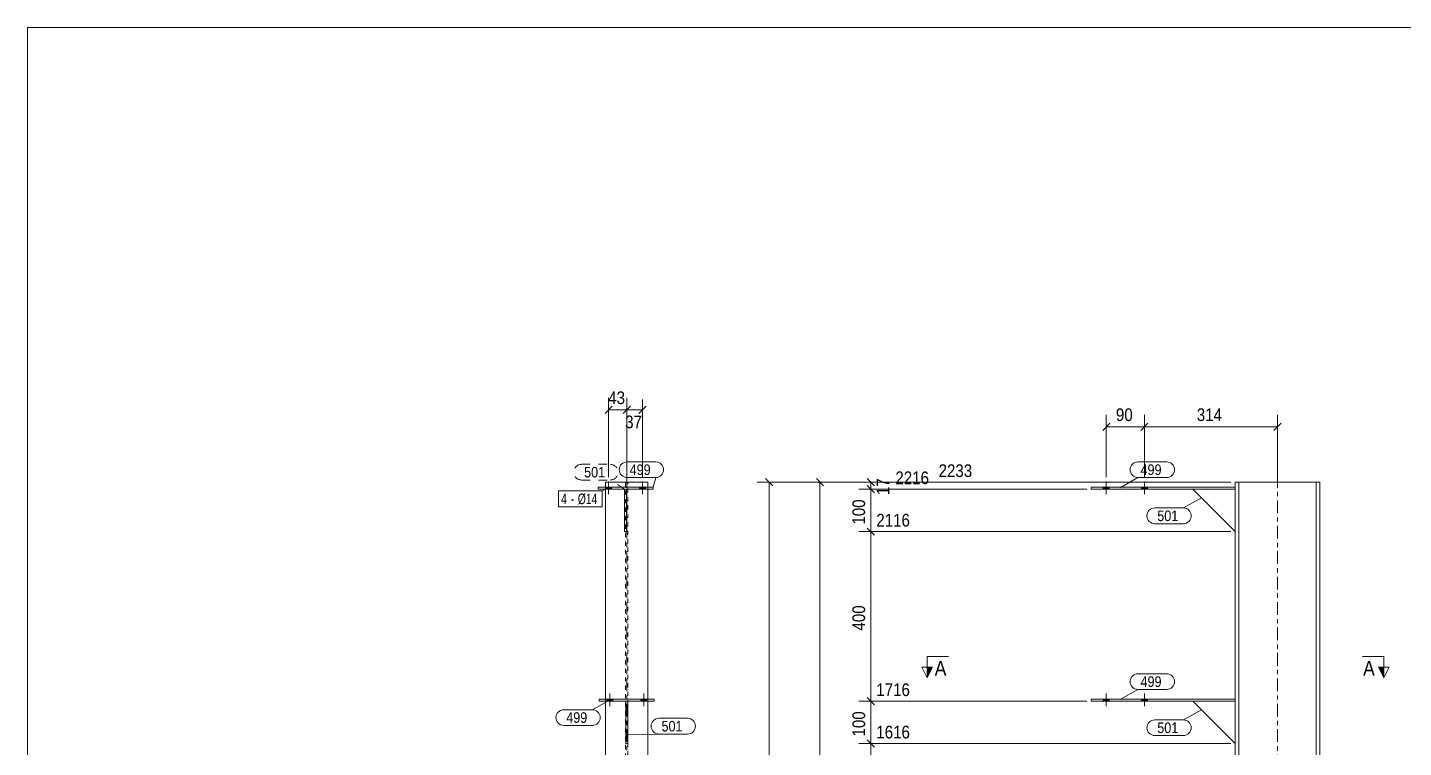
# Model space of a CAD drawing. Header units: millimetres. Extents: x 2 to 579, y 1 to 405.
# Drawn here: x 5 to 329.8, y 235.1 to 405 of the extents above; entities that cross this region are included whole.
import ezdxf

# ---------------------------------------------------------------- set-up
doc = ezdxf.new("R2010")
doc.units = ezdxf.units.MM
for name, pattern in [('XKITLINE00', [0]), ('XKITLINE01', [4, 1, -1, 1, -1]), ('XKITLINE02', [4, 2, -2]), ('XKITLINE03', [6, 3, -1, 1, -1])]:
    doc.linetypes.add(name, pattern=pattern)
for name, color, linetype, lineweight in [('Bolt', 3, 'Continuous', 0), ('BoltMark', 7, 'Continuous', 0), ('Dimensions', 7, 'Continuous', 0), ('DrawingSheet', 5, 'Continuous', 0), ('Part', 2, 'Continuous', 0), ('PartMark', 7, 'Continuous', 0), ('Section', 6, 'Continuous', 0)]:
    doc.layers.add(name, color=color, linetype=linetype, lineweight=lineweight)
doc.styles.add('ARIAL', font='ARIAL.TTF')
doc.styles.add('ARIAL_NARROW', font='ARIALN.TTF')

# ---------------------------------------------------------------- blocks, each defined once
blk = doc.blocks.new('*A4')
at = {"layer": 'Bolt'}
for points in [[(258.94, 246.06), (258.94, 246.56), (260.34, 246.56), (260.34, 246.06)], [(258.94, 246.06), (258.94, 246.56), (260.34, 246.56), (260.34, 246.06)], [(267.94, 246.06), (267.94, 246.56), (269.34, 246.56), (269.34, 246.06)], [(267.94, 246.06), (267.94, 246.56), (269.34, 246.56), (269.34, 246.06)]]:
    blk.add_hatch(color=3, dxfattribs=at).paths.add_polyline_path(points, flags=17)
at = {"layer": 'Bolt', "color": 3, "linetype": 'XKITLINE00', "lineweight": 0}
for p, q in [((259.64, 244.9), (259.64, 247.9)), ((259.64, 244.9), (259.64, 247.9)), ((268.64, 244.9), (268.64, 247.9)), ((268.64, 244.9), (268.64, 247.9)), ((258.94, 246.06), (258.94, 246.56)), ((258.94, 246.06), (258.94, 246.56)), ((260.34, 246.06), (260.34, 246.56)), ((260.34, 246.06), (260.34, 246.56)), ((267.94, 246.06), (267.94, 246.56)), ((267.94, 246.06), (267.94, 246.56)), ((269.34, 246.06), (269.34, 246.56)), ((269.34, 246.06), (269.34, 246.56))]:
    blk.add_line(p, q, dxfattribs=at)
blk = doc.blocks.new('*A5')
at = {"layer": 'Bolt'}
for points in [[(258.94, 296.06), (258.94, 296.56), (260.34, 296.56), (260.34, 296.06)], [(258.94, 296.06), (258.94, 296.56), (260.34, 296.56), (260.34, 296.06)], [(267.94, 296.06), (267.94, 296.56), (269.34, 296.56), (269.34, 296.06)], [(267.94, 296.06), (267.94, 296.56), (269.34, 296.56), (269.34, 296.06)]]:
    blk.add_hatch(color=3, dxfattribs=at).paths.add_polyline_path(points, flags=17)
at = {"layer": 'Bolt', "color": 3, "linetype": 'XKITLINE00', "lineweight": 0}
for p, q in [((258.94, 296.06), (258.94, 296.56)), ((258.94, 296.06), (258.94, 296.56)), ((259.64, 294.9), (259.64, 297.9)), ((259.64, 294.9), (259.64, 297.9)), ((260.34, 296.06), (260.34, 296.56)), ((260.34, 296.06), (260.34, 296.56)), ((267.94, 296.06), (267.94, 296.56)), ((267.94, 296.06), (267.94, 296.56)), ((268.64, 294.9), (268.64, 297.9)), ((268.64, 294.9), (268.64, 297.9)), ((269.34, 296.06), (269.34, 296.56)), ((269.34, 296.06), (269.34, 296.56))]:
    blk.add_line(p, q, dxfattribs=at)
blk = doc.blocks.new('*A6')
at = {"layer": 'Part'}
blk.add_hatch(color=2, dxfattribs=at).paths.add_polyline_path([(309.26, 131.66), (310.86, 131.66), (310.06, 130.26)], flags=17)
at = {"layer": 'Part', "color": 7, "linetype": 'XKITLINE03', "lineweight": 0}
blk.add_line((300.06, 74.43), (300.06, 307.74), dxfattribs=at)
at = {"layer": 'Part', "color": 2, "linetype": 'XKITLINE00', "lineweight": 0}
for p, q in [((290.06, 297.74), (290.06, 296.56)), ((290.06, 297.74), (310.06, 297.74)), ((290.06, 296.06), (290.06, 246.56)), ((290.91, 297.74), (290.91, 93.58)), ((309.21, 297.74), (309.21, 75.28)), ((310.06, 297.74), (310.06, 74.43)), ((290.06, 246.06), (290.06, 166.56)), ((290.06, 166.06), (290.06, 94.43)), ((310.06, 130.26), (309.26, 131.66)), ((309.26, 131.66), (310.86, 131.66)), ((310.86, 131.66), (310.06, 130.26)), ((290.06, 94.43), (310.06, 74.43))]:
    blk.add_line(p, q, dxfattribs=at)
at = {"layer": 'Part', "color": 7, "linetype": 'XKITLINE01', "lineweight": 0}
for p, q in [((290.06, 296.56), (290.06, 296.06)), ((290.06, 246.56), (290.06, 246.06)), ((290.06, 166.56), (290.06, 166.06))]:
    blk.add_line(p, q, dxfattribs=at)
at = {"layer": 'Part', "color": 2, "linetype": 'XKITLINE00', "lineweight": 0}
blk.add_circle((310.06, 131.16), 1, dxfattribs=at)
blk = doc.blocks.new('*A11')
at = {"layer": 'Part', "color": 2, "linetype": 'XKITLINE00', "lineweight": 0}
for p, q in [((256.06, 246.06), (256.06, 246.56)), ((256.06, 246.56), (290.06, 246.56)), ((256.06, 246.06), (290.06, 246.06)), ((290.06, 246.56), (290.06, 246.06))]:
    blk.add_line(p, q, dxfattribs=at)
blk = doc.blocks.new('*A12')
at = {"layer": 'Part', "color": 2, "linetype": 'XKITLINE00', "lineweight": 0}
blk.add_line((280.06, 246.06), (290.06, 236.06), dxfattribs=at)
at = {"layer": 'Part', "color": 7, "linetype": 'XKITLINE01', "lineweight": 0}
for p, q in [((290.06, 246.06), (280.06, 246.06)), ((290.06, 236.06), (290.06, 246.06))]:
    blk.add_line(p, q, dxfattribs=at)
blk = doc.blocks.new('*A13')
at = {"layer": 'Part', "color": 2, "linetype": 'XKITLINE00', "lineweight": 0}
for p, q in [((256.06, 296.06), (256.06, 296.56)), ((256.06, 296.56), (290.06, 296.56)), ((256.06, 296.06), (290.06, 296.06)), ((290.06, 296.56), (290.06, 296.06))]:
    blk.add_line(p, q, dxfattribs=at)
blk = doc.blocks.new('*A14')
at = {"layer": 'Part', "color": 2, "linetype": 'XKITLINE00', "lineweight": 0}
blk.add_line((280.06, 296.06), (290.06, 286.06), dxfattribs=at)
at = {"layer": 'Part', "color": 7, "linetype": 'XKITLINE01', "lineweight": 0}
for p, q in [((290.06, 296.06), (280.06, 296.06)), ((290.06, 286.06), (290.06, 296.06))]:
    blk.add_line(p, q, dxfattribs=at)
blk = doc.blocks.new('*A17')
at = {"layer": 'Bolt'}
for points in [[(143.15, 246.56), (143.15, 246.06), (141.75, 246.06), (141.75, 246.56)], [(143.15, 246.56), (143.15, 246.06), (141.75, 246.06), (141.75, 246.56)], [(151.15, 246.56), (151.15, 246.06), (149.75, 246.06), (149.75, 246.56)], [(151.15, 246.56), (151.15, 246.06), (149.75, 246.06), (149.75, 246.56)]]:
    blk.add_hatch(color=3, dxfattribs=at).paths.add_polyline_path(points, flags=17)
at = {"layer": 'Bolt', "color": 3, "linetype": 'XKITLINE00', "lineweight": 0}
for p, q in [((142.45, 244.9), (142.45, 247.9)), ((142.45, 244.9), (142.45, 247.9)), ((150.45, 244.9), (150.45, 247.9)), ((150.45, 244.9), (150.45, 247.9)), ((141.75, 246.06), (141.75, 246.56)), ((141.75, 246.06), (141.75, 246.56)), ((143.15, 246.06), (143.15, 246.56)), ((143.15, 246.06), (143.15, 246.56)), ((149.75, 246.06), (149.75, 246.56)), ((149.75, 246.06), (149.75, 246.56)), ((151.15, 246.06), (151.15, 246.56)), ((151.15, 246.06), (151.15, 246.56))]:
    blk.add_line(p, q, dxfattribs=at)
blk = doc.blocks.new('*A18')
at = {"layer": 'Bolt'}
for points in [[(142.87, 296.56), (142.87, 296.06), (141.47, 296.06), (141.47, 296.56)], [(142.87, 296.56), (142.87, 296.06), (141.47, 296.06), (141.47, 296.56)], [(150.87, 296.56), (150.87, 296.06), (149.47, 296.06), (149.47, 296.56)], [(150.87, 296.56), (150.87, 296.06), (149.47, 296.06), (149.47, 296.56)]]:
    blk.add_hatch(color=3, dxfattribs=at).paths.add_polyline_path(points, flags=17)
at = {"layer": 'Bolt', "color": 3, "linetype": 'XKITLINE00', "lineweight": 0}
for p, q in [((141.47, 296.06), (141.47, 296.56)), ((141.47, 296.06), (141.47, 296.56)), ((142.17, 294.9), (142.17, 297.9)), ((142.17, 294.9), (142.17, 297.9)), ((142.87, 296.06), (142.87, 296.56)), ((142.87, 296.06), (142.87, 296.56)), ((149.47, 296.06), (149.47, 296.56)), ((149.47, 296.06), (149.47, 296.56)), ((150.17, 294.9), (150.17, 297.9)), ((150.17, 294.9), (150.17, 297.9)), ((150.87, 296.06), (150.87, 296.56)), ((150.87, 296.06), (150.87, 296.56))]:
    blk.add_line(p, q, dxfattribs=at)
blk = doc.blocks.new('*A19')
at = {"layer": 'Part'}
blk.add_hatch(color=2, dxfattribs=at).paths.add_polyline_path([(145.65, 131.66), (147.25, 131.66), (146.45, 130.26)], flags=17)
at = {"layer": 'Part', "color": 7, "linetype": 'XKITLINE03', "lineweight": 0}
blk.add_line((146.45, 74.43), (146.45, 307.74), dxfattribs=at)
at = {"layer": 'Part', "color": 2, "linetype": 'XKITLINE00', "lineweight": 0}
for p, q in [((141.45, 297.74), (141.45, 296.56)), ((141.45, 297.74), (151.45, 297.74)), ((141.45, 296.06), (141.45, 246.56)), ((151.45, 297.74), (151.45, 296.56)), ((151.45, 296.06), (151.45, 246.56)), ((141.45, 246.06), (141.45, 166.56)), ((151.45, 246.06), (151.45, 166.56)), ((141.45, 166.06), (141.45, 100.43)), ((151.45, 166.06), (151.45, 100.43)), ((146.45, 130.26), (145.65, 131.66)), ((145.65, 131.66), (147.25, 131.66)), ((147.25, 131.66), (146.45, 130.26))]:
    blk.add_line(p, q, dxfattribs=at)
at = {"layer": 'Part', "color": 7, "linetype": 'XKITLINE01', "lineweight": 0}
for p, q in [((141.45, 296.56), (141.45, 296.06)), ((146.17, 297.74), (146.17, 75.28)), ((146.73, 75.28), (146.73, 297.74)), ((151.45, 296.56), (151.45, 296.06)), ((141.45, 246.56), (141.45, 246.06)), ((151.45, 246.56), (151.45, 246.06)), ((141.45, 166.56), (141.45, 166.06)), ((151.45, 166.56), (151.45, 166.06)), ((141.45, 100.43), (141.45, 74.43)), ((151.45, 100.43), (151.45, 74.43)), ((141.45, 94.43), (151.45, 94.43)), ((141.45, 93.58), (146.17, 93.58)), ((146.73, 93.58), (151.45, 93.58)), ((146.17, 75.28), (141.45, 75.28)), ((151.45, 75.28), (146.73, 75.28)), ((141.45, 74.43), (151.45, 74.43))]:
    blk.add_line(p, q, dxfattribs=at)
at = {"layer": 'Part', "color": 2, "linetype": 'XKITLINE00', "lineweight": 0}
blk.add_circle((146.45, 131.16), 1, dxfattribs=at)
blk = doc.blocks.new('*A24')
at = {"layer": 'Part', "color": 2, "linetype": 'XKITLINE00', "lineweight": 0}
for p, q in [((139.95, 246.56), (139.95, 246.06)), ((139.95, 246.56), (152.95, 246.56)), ((139.95, 246.06), (152.95, 246.06)), ((152.95, 246.56), (152.95, 246.06))]:
    blk.add_line(p, q, dxfattribs=at)
blk = doc.blocks.new('*A25')
at = {"layer": 'Part', "color": 2, "linetype": 'XKITLINE00', "lineweight": 0}
for p, q in [((146.2, 246.06), (146.2, 236.06)), ((146.7, 246.06), (146.7, 236.06)), ((146.2, 236.06), (146.7, 236.06))]:
    blk.add_line(p, q, dxfattribs=at)
at = {"layer": 'Part', "color": 7, "linetype": 'XKITLINE01', "lineweight": 0}
blk.add_line((146.2, 246.06), (146.7, 246.06), dxfattribs=at)
blk.add_line((146.2, 246.06), (146.7, 246.06), dxfattribs=at)
blk = doc.blocks.new('*A26')
at = {"layer": 'Part', "color": 2, "linetype": 'XKITLINE00', "lineweight": 0}
for p, q in [((139.67, 296.56), (139.67, 296.06)), ((139.67, 296.56), (152.67, 296.56)), ((139.67, 296.06), (152.67, 296.06)), ((152.67, 296.56), (152.67, 296.06))]:
    blk.add_line(p, q, dxfattribs=at)
blk = doc.blocks.new('*A27')
at = {"layer": 'Part', "color": 2, "linetype": 'XKITLINE00', "lineweight": 0}
for p, q in [((145.92, 296.06), (145.92, 286.06)), ((146.42, 296.06), (146.42, 286.06)), ((145.92, 286.06), (146.42, 286.06))]:
    blk.add_line(p, q, dxfattribs=at)
at = {"layer": 'Part', "color": 7, "linetype": 'XKITLINE01', "lineweight": 0}
blk.add_line((145.92, 296.06), (146.42, 296.06), dxfattribs=at)
blk.add_line((145.92, 296.06), (146.42, 296.06), dxfattribs=at)
blk = doc.blocks.new('*A32')
at = {"layer": 'DrawingSheet', "color": 5, "linetype": 'XKITLINE00', "lineweight": 0}
for p, q in [((579, 405), (5, 405)), ((5, 405), (5, 5))]:
    blk.add_line(p, q, dxfattribs=at)
blk = doc.blocks.new('*A40')
at = {"layer": 'Dimensions', "color": 7, "linetype": 'XKITLINE00', "lineweight": 0}
for p, q in [((289.06, 297.74), (177.21, 297.74)), ((179.21, 298.59), (180.91, 296.89)), ((180.06, 68.43), (180.06, 297.74)), ((233.86, 68.43), (177.21, 68.43)), ((179.21, 69.28), (180.91, 67.59))]:
    blk.add_line(p, q, dxfattribs=at)
at = {"layer": 'Dimensions', "color": 3}
for p in [(180.06, 297.74), (180.06, 68.43)]:
    blk.add_point(p, dxfattribs=at)
at = {"layer": 'Dimensions', "color": 3, "style": 'ARIAL', "width": 0.85}
blk.add_text('2293', height=3, rotation=90.0002, dxfattribs=at).set_placement((178.71, 178.64))
blk = doc.blocks.new('*A42')
at = {"layer": 'Dimensions', "color": 7, "linetype": 'XKITLINE00', "lineweight": 0}
for p, q in [((289.06, 297.74), (189.21, 297.74)), ((191.21, 298.59), (192.91, 296.89)), ((192.06, 74.43), (192.06, 297.74)), ((191.21, 75.28), (192.91, 73.59)), ((309.06, 74.43), (189.21, 74.43))]:
    blk.add_line(p, q, dxfattribs=at)
at = {"layer": 'Dimensions', "color": 3}
for p in [(192.06, 297.74), (192.06, 74.43)]:
    blk.add_point(p, dxfattribs=at)
at = {"layer": 'Dimensions', "color": 3, "style": 'ARIAL', "width": 0.85}
blk.add_text('2233', height=3, rotation=90.0002, dxfattribs=at).set_placement((190.71, 181.64))
blk = doc.blocks.new('*A46')
at = {"layer": 'Dimensions', "color": 7, "linetype": 'XKITLINE00', "lineweight": 0}
for p, q in [((289.06, 236.06), (201.21, 236.06)), ((203.21, 236.91), (204.91, 235.21)), ((204.06, 166.06), (204.06, 236.06)), ((255.06, 166.06), (201.21, 166.06)), ((203.21, 166.91), (204.91, 165.21))]:
    blk.add_line(p, q, dxfattribs=at)
at = {"layer": 'Dimensions', "color": 3}
for p in [(204.06, 236.06), (204.06, 166.06)]:
    blk.add_point(p, dxfattribs=at)
at = {"layer": 'Dimensions', "color": 3, "style": 'ARIAL', "width": 0.85}
blk.add_text('1616', height=3, dxfattribs=at).set_placement((205.36, 237.26))
blk.add_text('700', height=3, rotation=90.0002, dxfattribs=at).set_placement((202.71, 197.72))
blk = doc.blocks.new('*A47')
at = {"layer": 'Dimensions', "color": 7, "linetype": 'XKITLINE00', "lineweight": 0}
for p, q in [((203.21, 246.91), (204.91, 245.21)), ((255.06, 246.06), (201.21, 246.06)), ((204.06, 236.06), (204.06, 246.06)), ((289.06, 236.06), (201.21, 236.06)), ((203.21, 236.91), (204.91, 235.21))]:
    blk.add_line(p, q, dxfattribs=at)
at = {"layer": 'Dimensions', "color": 3}
for p in [(204.06, 246.06), (204.06, 236.06)]:
    blk.add_point(p, dxfattribs=at)
at = {"layer": 'Dimensions', "color": 3, "style": 'ARIAL', "width": 0.85}
blk.add_text('1716', height=3, dxfattribs=at).set_placement((205.36, 247.26))
blk.add_text('100', height=3, rotation=90.0002, dxfattribs=at).set_placement((202.71, 237.72))
blk = doc.blocks.new('*A48')
at = {"layer": 'Dimensions', "color": 7, "linetype": 'XKITLINE00', "lineweight": 0}
for p, q in [((289.06, 286.06), (201.21, 286.06)), ((203.21, 286.91), (204.91, 285.21)), ((204.06, 246.06), (204.06, 286.06)), ((203.21, 246.91), (204.91, 245.21)), ((255.06, 246.06), (201.21, 246.06))]:
    blk.add_line(p, q, dxfattribs=at)
at = {"layer": 'Dimensions', "color": 3}
for p in [(204.06, 286.06), (204.06, 246.06)]:
    blk.add_point(p, dxfattribs=at)
at = {"layer": 'Dimensions', "color": 3, "style": 'ARIAL', "width": 0.85}
blk.add_text('2116', height=3, dxfattribs=at).set_placement((205.36, 287.26))
blk.add_text('400', height=3, rotation=90.0002, dxfattribs=at).set_placement((202.71, 262.72))
blk = doc.blocks.new('*A49')
at = {"layer": 'Dimensions', "color": 7, "linetype": 'XKITLINE00', "lineweight": 0}
for p, q in [((255.06, 296.06), (201.21, 296.06)), ((203.21, 296.91), (204.91, 295.21)), ((204.06, 286.06), (204.06, 296.06)), ((289.06, 286.06), (201.21, 286.06)), ((203.21, 286.91), (204.91, 285.21))]:
    blk.add_line(p, q, dxfattribs=at)
at = {"layer": 'Dimensions', "color": 3}
for p in [(204.06, 296.06), (204.06, 286.06)]:
    blk.add_point(p, dxfattribs=at)
at = {"layer": 'Dimensions', "color": 3, "style": 'ARIAL', "width": 0.85}
blk.add_text('2216', height=3, dxfattribs=at).set_placement((209.86, 297.26))
blk.add_text('100', height=3, rotation=90.0002, dxfattribs=at).set_placement((202.71, 287.72))
blk = doc.blocks.new('*A50')
at = {"layer": 'Dimensions', "color": 7, "linetype": 'XKITLINE00', "lineweight": 0}
for p, q in [((289.06, 297.74), (201.66, 297.74)), ((255.06, 296.06), (201.66, 296.06)), ((203.21, 298.59), (204.91, 296.89)), ((203.21, 296.91), (204.91, 295.21)), ((204.06, 296.06), (204.06, 297.74))]:
    blk.add_line(p, q, dxfattribs=at)
at = {"layer": 'Dimensions', "color": 3}
for p in [(204.06, 297.74), (204.06, 296.06)]:
    blk.add_point(p, dxfattribs=at)
at = {"layer": 'Dimensions', "color": 3, "style": 'ARIAL', "width": 0.85}
blk.add_text('2233', height=3, dxfattribs=at).set_placement((220.06, 298.94))
blk.add_text('17', height=3, rotation=90.0002, dxfattribs=at).set_placement((208.41, 294.67))
blk = doc.blocks.new('*A51')
at = {"layer": 'Dimensions', "color": 7, "linetype": 'XKITLINE00', "lineweight": 0}
for p, q in [((259.64, 298.9), (259.64, 313.65)), ((268.64, 298.9), (268.64, 313.65)), ((260.49, 311.65), (258.79, 309.95)), ((259.64, 310.8), (268.64, 310.8)), ((269.49, 311.65), (267.79, 309.95))]:
    blk.add_line(p, q, dxfattribs=at)
at = {"layer": 'Dimensions', "color": 3}
for p in [(259.64, 310.8), (268.64, 310.8)]:
    blk.add_point(p, dxfattribs=at)
at = {"layer": 'Dimensions', "color": 3, "style": 'ARIAL', "width": 0.85}
blk.add_text('90', height=3, dxfattribs=at).set_placement((261.92, 312.15))
blk = doc.blocks.new('*A52')
at = {"layer": 'Dimensions', "color": 7, "linetype": 'XKITLINE00', "lineweight": 0}
for p, q in [((268.64, 298.9), (268.64, 313.65)), ((300.06, 298.74), (300.06, 313.65)), ((269.49, 311.65), (267.79, 309.95)), ((268.64, 310.8), (300.06, 310.8)), ((300.91, 311.65), (299.21, 309.95))]:
    blk.add_line(p, q, dxfattribs=at)
at = {"layer": 'Dimensions', "color": 3}
for p in [(268.64, 310.8), (300.06, 310.8)]:
    blk.add_point(p, dxfattribs=at)
at = {"layer": 'Dimensions', "color": 3, "style": 'ARIAL', "width": 0.85}
blk.add_text('314', height=3, dxfattribs=at).set_placement((281.01, 312.15))
blk = doc.blocks.new('*A56')
at = {"layer": 'PartMark', "color": 7, "linetype": 'XKITLINE00', "lineweight": 0}
for p, q in [((282.09, 294.03), (277.85, 291.64)), ((271.08, 291.64), (277.85, 291.64)), ((271.08, 287.94), (277.85, 287.94))]:
    blk.add_line(p, q, dxfattribs=at)
for centre, start, end in [((271.08, 289.79), 90, 270), ((277.85, 289.79), 270, 90)]:
    blk.add_arc(centre, 1.85, start, end, dxfattribs=at)
at = {"layer": 'PartMark', "color": 3, "style": 'ARIAL', "width": 0.85}
blk.add_text('501', height=2.5, dxfattribs=at).set_placement((271.68, 288.54))
blk = doc.blocks.new('*A57')
at = {"layer": 'PartMark', "color": 7, "linetype": 'XKITLINE00', "lineweight": 0}
for p, q in [((267.13, 302.52), (273.9, 302.52)), ((262.89, 296.43), (267.13, 298.82)), ((267.13, 298.82), (273.9, 298.82))]:
    blk.add_line(p, q, dxfattribs=at)
for centre, start, end in [((267.13, 300.67), 90, 270), ((273.9, 300.67), 270, 90)]:
    blk.add_arc(centre, 1.85, start, end, dxfattribs=at)
at = {"layer": 'PartMark', "color": 3, "style": 'ARIAL', "width": 0.85}
blk.add_text('499', height=2.5, dxfattribs=at).set_placement((267.73, 299.42))
blk = doc.blocks.new('*A58')
at = {"layer": 'PartMark', "color": 7, "linetype": 'XKITLINE00', "lineweight": 0}
for p, q in [((282.09, 244.03), (277.85, 241.64)), ((271.08, 241.64), (277.85, 241.64)), ((271.08, 237.94), (277.85, 237.94))]:
    blk.add_line(p, q, dxfattribs=at)
for centre, start, end in [((271.08, 239.79), 90, 270), ((277.85, 239.79), 270, 90)]:
    blk.add_arc(centre, 1.85, start, end, dxfattribs=at)
at = {"layer": 'PartMark', "color": 3, "style": 'ARIAL', "width": 0.85}
blk.add_text('501', height=2.5, dxfattribs=at).set_placement((271.68, 238.54))
blk = doc.blocks.new('*A59')
at = {"layer": 'PartMark', "color": 7, "linetype": 'XKITLINE00', "lineweight": 0}
for p, q in [((267.13, 252.52), (273.9, 252.52)), ((262.89, 246.43), (267.13, 248.82)), ((267.13, 248.82), (273.9, 248.82))]:
    blk.add_line(p, q, dxfattribs=at)
for centre, start, end in [((267.13, 250.67), 90, 270), ((273.9, 250.67), 270, 90)]:
    blk.add_arc(centre, 1.85, start, end, dxfattribs=at)
at = {"layer": 'PartMark', "color": 3, "style": 'ARIAL', "width": 0.85}
blk.add_text('499', height=2.5, dxfattribs=at).set_placement((267.73, 249.42))
blk = doc.blocks.new('*A66')
at = {"layer": 'Section'}
for points in [[(218.64, 254.06), (217.39, 251.56), (217.39, 254.06)], [(325.13, 254.06), (325.13, 251.56), (323.88, 254.06)]]:
    blk.add_hatch(color=3, dxfattribs=at).paths.add_polyline_path(points, flags=17)
at = {"layer": 'Section', "color": 3, "linetype": 'XKITLINE00', "lineweight": 0}
for p, q in [((217.39, 251.56), (216.14, 254.06)), ((218.64, 254.06), (216.14, 254.06)), ((217.39, 251.56), (218.64, 254.06)), ((323.88, 254.06), (326.38, 254.06)), ((325.13, 251.56), (323.88, 254.06)), ((326.38, 254.06), (325.13, 251.56))]:
    blk.add_line(p, q, dxfattribs=at)
at = {"layer": 'Section', "color": 1, "linetype": 'XKITLINE00', "lineweight": 0}
for p, q in [((217.39, 256.56), (222.39, 256.56)), ((217.39, 256.56), (217.39, 251.56)), ((325.13, 256.56), (320.13, 256.56)), ((325.13, 256.56), (325.13, 251.56))]:
    blk.add_line(p, q, dxfattribs=at)
at = {"layer": 'Section', "color": 7, "style": 'ARIAL', "width": 0.85}
for p in [(219.14, 252.06), (320.26, 252.06)]:
    blk.add_text('A', height=3.5, dxfattribs=at).set_placement(p)
blk = doc.blocks.new('*A74')
at = {"layer": 'Dimensions', "color": 7, "linetype": 'XKITLINE00', "lineweight": 0}
for p, q in [((143.02, 315.65), (141.32, 313.95)), ((142.17, 298.9), (142.17, 317.65)), ((147.3, 315.65), (145.6, 313.95)), ((146.45, 298.74), (146.45, 317.65)), ((142.17, 314.8), (146.45, 314.8))]:
    blk.add_line(p, q, dxfattribs=at)
at = {"layer": 'Dimensions', "color": 3}
for p in [(142.17, 314.8), (146.45, 314.8)]:
    blk.add_point(p, dxfattribs=at)
at = {"layer": 'Dimensions', "color": 3, "style": 'ARIAL', "width": 0.85}
blk.add_text('43', height=3, dxfattribs=at).set_placement((142.08, 316.15))
blk = doc.blocks.new('*A75')
at = {"layer": 'Dimensions', "color": 7, "linetype": 'XKITLINE00', "lineweight": 0}
for p, q in [((147.3, 315.65), (145.6, 313.95)), ((146.45, 298.74), (146.45, 317.2)), ((151.02, 315.65), (149.32, 313.95)), ((150.17, 298.9), (150.17, 317.2)), ((146.45, 314.8), (150.17, 314.8))]:
    blk.add_line(p, q, dxfattribs=at)
at = {"layer": 'Dimensions', "color": 3}
for p in [(146.45, 314.8), (150.17, 314.8)]:
    blk.add_point(p, dxfattribs=at)
at = {"layer": 'Dimensions', "color": 3, "style": 'ARIAL', "width": 0.85}
blk.add_text('37', height=3, dxfattribs=at).set_placement((146.08, 310.45))
blk = doc.blocks.new('*A77')
at = {"layer": 'BoltMark', "color": 7, "linetype": 'XKITLINE00', "lineweight": 0}
for p, q in [((130.37, 295.65), (140.67, 295.65)), ((130.37, 291.95), (130.37, 295.65)), ((142.17, 296.4), (140.67, 295.65)), ((140.67, 291.95), (140.67, 295.65)), ((130.37, 291.95), (140.67, 291.95))]:
    blk.add_line(p, q, dxfattribs=at)
at = {"layer": 'BoltMark', "color": 3, "style": 'ARIAL_NARROW', "width": 0.85}
for s, p in [('4', (130.97, 292.55)), ('-', (133.24, 292.55)), ('Ø14', (134.9, 292.55))]:
    blk.add_text(s, height=2.5, dxfattribs=at).set_placement(p)
blk = doc.blocks.new('*A79')
at = {"layer": 'PartMark', "color": 7, "linetype": 'XKITLINE02', "lineweight": 0}
for p, q in [((135.79, 301.94), (142.55, 301.94)), ((135.79, 298.24), (142.55, 298.24)), ((145.92, 296.06), (142.55, 298.24))]:
    blk.add_line(p, q, dxfattribs=at)
for centre, start, end in [((135.79, 300.09), 90, 270), ((142.55, 300.09), 270, 90)]:
    blk.add_arc(centre, 1.85, start, end, dxfattribs=at)
at = {"layer": 'PartMark', "color": 3, "style": 'ARIAL', "width": 0.85}
blk.add_text('501', height=2.5, dxfattribs=at).set_placement((136.39, 298.84))
blk = doc.blocks.new('*A80')
at = {"layer": 'PartMark', "color": 7, "linetype": 'XKITLINE00', "lineweight": 0}
for p, q in [((146.54, 302.52), (153.3, 302.52)), ((146.54, 298.82), (153.3, 298.82)), ((152.67, 296.56), (153.3, 298.82))]:
    blk.add_line(p, q, dxfattribs=at)
for centre, start, end in [((146.54, 300.67), 90, 270), ((153.3, 300.67), 270, 90)]:
    blk.add_arc(centre, 1.85, start, end, dxfattribs=at)
at = {"layer": 'PartMark', "color": 3, "style": 'ARIAL', "width": 0.85}
blk.add_text('499', height=2.5, dxfattribs=at).set_placement((147.14, 299.42))
blk = doc.blocks.new('*A81')
at = {"layer": 'PartMark', "color": 7, "linetype": 'XKITLINE00', "lineweight": 0}
for p, q in [((154.06, 242.01), (160.82, 242.01)), ((146.33, 238.09), (154.06, 238.31)), ((154.06, 238.31), (160.82, 238.31))]:
    blk.add_line(p, q, dxfattribs=at)
for centre, start, end in [((154.06, 240.16), 90, 270), ((160.82, 240.16), 270, 90)]:
    blk.add_arc(centre, 1.85, start, end, dxfattribs=at)
at = {"layer": 'PartMark', "color": 3, "style": 'ARIAL', "width": 0.85}
blk.add_text('501', height=2.5, dxfattribs=at).set_placement((154.66, 238.91))
blk = doc.blocks.new('*A82')
at = {"layer": 'PartMark', "color": 7, "linetype": 'XKITLINE00', "lineweight": 0}
for p, q in [((131.57, 244.04), (138.34, 244.04)), ((142.58, 246.43), (138.34, 244.04)), ((131.57, 240.34), (138.34, 240.34))]:
    blk.add_line(p, q, dxfattribs=at)
for centre, start, end in [((131.57, 242.19), 90, 270), ((138.34, 242.19), 270, 90)]:
    blk.add_arc(centre, 1.85, start, end, dxfattribs=at)
at = {"layer": 'PartMark', "color": 3, "style": 'ARIAL', "width": 0.85}
blk.add_text('499', height=2.5, dxfattribs=at).set_placement((132.17, 240.94))

msp = doc.modelspace()

# ---------------------------------------------------------------- block references
at = {"lineweight": 0}
for name in ['*A32', '*A74', '*A75', '*A51', '*A52', '*A80', '*A57', '*A79', '*A49', '*A50', '*A77', '*A26', '*A18', '*A27', '*A40', '*A42', '*A13', '*A5', '*A14', '*A56', '*A48', '*A66', '*A47', '*A59', '*A17', '*A4', '*A82', '*A24', '*A25', '*A11', '*A58', '*A12', '*A81', '*A46']:
    msp.add_blockref(name, (0, 0), dxfattribs=at)
at = {"layer": 'Part', "lineweight": 0}
for name in ['*A19', '*A6']:
    msp.add_blockref(name, (0, 0), dxfattribs=at)

doc.saveas('drawing.dxf')
